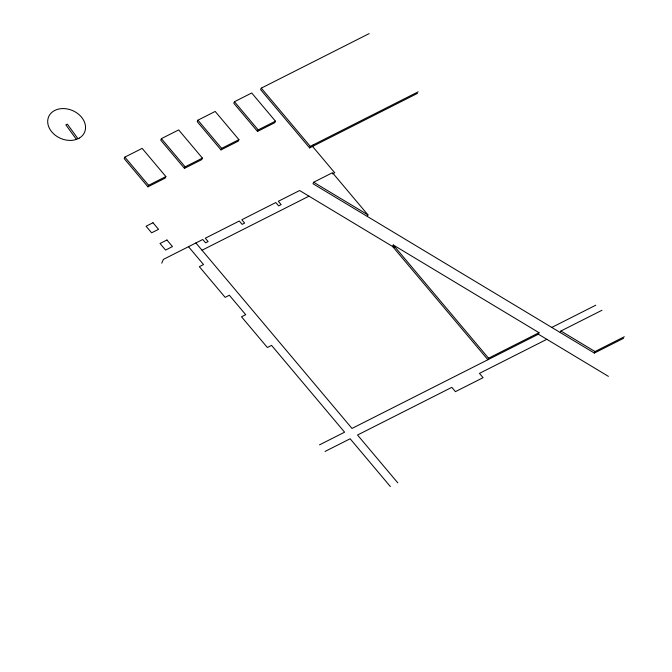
<?xml version="1.0" encoding="UTF-8"?>
<svg xmlns="http://www.w3.org/2000/svg" width="672" height="672" viewBox="0 0 672 672"><rect width="100%" height="100%" fill="white"/><g stroke="black" fill="none" stroke-linecap="round" stroke-linejoin="round"><path stroke-width="1.01" d="M124.874 157.114L124.211 158.626L147.941 186.824L165.22 178.088L165.875 176.568L142.153 148.378L124.874 157.114L148.604 185.304L147.941 186.824M161.398 138.642L160.734 140.162L184.464 168.361L201.743 159.625L202.398 158.105L178.676 129.914L161.398 138.642L185.128 166.841L184.464 168.361M197.921 120.179L197.257 121.699L220.987 149.89L238.266 141.162L238.921 139.642L215.191 111.443L197.921 120.179L221.651 148.378L220.987 149.89M161.759 263.18L163.405 259.384L202.776 239.484L205.59 242.819L208.102 241.559L205.288 238.216L239.299 221.012L242.113 224.356L244.625 223.087L241.811 219.744L275.822 202.549L278.636 205.892L281.148 204.624L278.334 201.281L299.603 190.529L394.405 247.582M234.444 101.716L233.78 103.236L257.51 131.426L274.781 122.69L275.444 121.178L251.714 92.98L234.444 101.716L258.174 129.906L257.51 131.426M369.163 33.6L261.282 88.141L260.627 89.662L309.624 147.89L417.505 93.349M309.624 147.89L310.288 146.37L418.169 91.829M313.202 144.9L312.539 146.412L334.723 172.771L332.531 173.88M367.307 216.426L367.962 214.906L332.464 172.729L313.664 182.238L313.001 183.75L594.367 353.06L623.624 338.268M393.271 244.978L392.608 246.498L487.897 359.73L488.561 358.218L539.036 332.699L393.271 244.978L488.561 358.218M195.896 242.962L352.002 428.442L538.373 334.211L539.036 332.699M560.246 332.531L560.91 331.019L601.978 310.254M594.367 353.06L595.022 351.548L624.28 336.756M148.604 185.304L165.875 176.568M185.128 166.841L202.398 158.105M221.651 148.378L238.921 139.642M258.174 129.906L275.444 121.178M202.028 250.236L308.969 196.174M319.502 444.872L344.602 432.18L271.555 345.383L267.355 347.5L241.525 316.814L245.725 314.698L229.354 295.243L225.154 297.36L199.332 266.675L203.532 264.55L188.504 246.7M551.779 327.44L595.778 305.189M325.038 451.45L350.137 438.766L390.39 486.587M546.84 339.31L479.464 373.38L483.084 377.672L455.44 391.65L451.828 387.349L357.538 435.019L397.79 482.849M313.664 182.238L367.962 214.906M560.91 331.019L595.022 351.548M538.373 334.211L608.412 376.362M261.282 88.141L310.288 146.37M77.977 138.76L67.402 124.177L65.831 124.807L76.406 139.39M152.998 222.743L146.084 226.237L151.62 232.814L158.533 229.32L152.998 222.743M166.942 240.005L160.028 243.499L165.564 250.076L172.477 246.582L166.942 240.005M79.178 138.172L75.088 139.818A19.572 15.145 23.5 0 1 47.695 121.951A19.572 15.145 23.5 0 1 74.155 111.317A19.572 15.145 23.5 0 1 79.178 138.172"/></g></svg>
